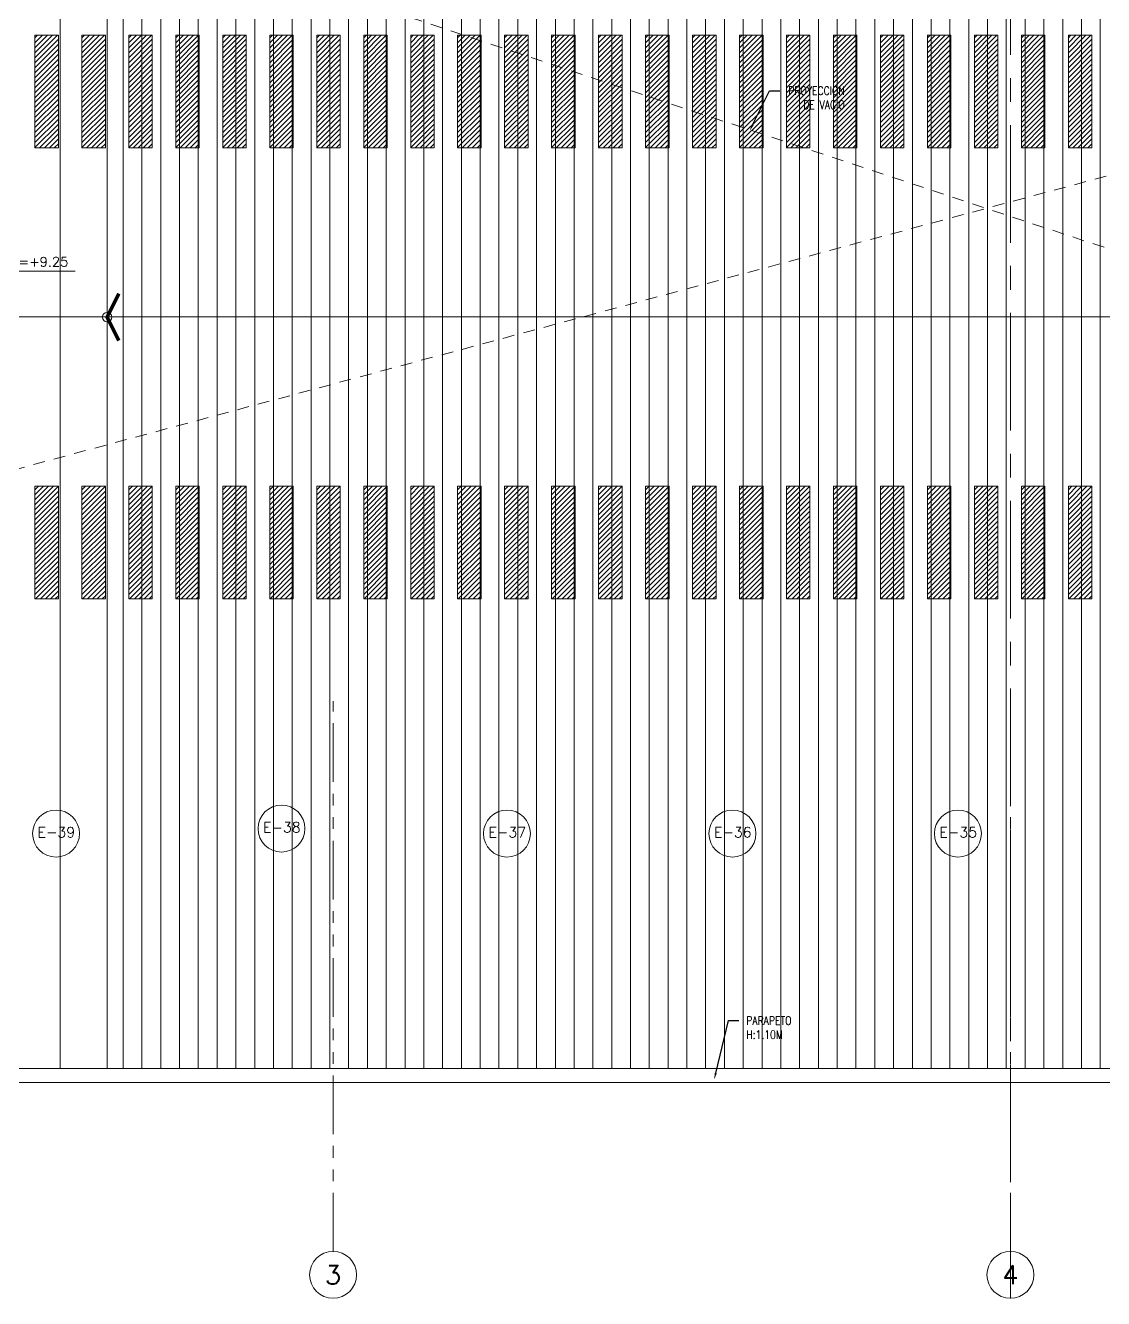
# Model space of a CAD drawing. Header units: millimetres. Extents: x 2085 to 2829, y 1347 to 1643.
# Drawn here: x 2124.54 to 2136.01, y 1360.64 to 1374.19 of the extents above; entities that cross this region are included whole.
import ezdxf
from ezdxf import colors
from ezdxf.entities.mleader import LeaderData, LeaderLine
from ezdxf.enums import TextEntityAlignment as Align
from ezdxf.math import Vec2, Vec3

# ---------------------------------------------------------------- set-up
doc = ezdxf.new("R2010")
doc.units = ezdxf.units.MM
for name, pattern in [('CENTER', [2, 1.25, -0.25, 0.25, -0.25]), ('HIDDEN2', [0.1875, 0.125, -0.0625]), ('PHANTOM', [2.5, 1.25, -0.25, 0.25, -0.25, 0.25, -0.25]), ('PHANTOM2', [1.25, 0.625, -0.125, 0.125, -0.125, 0.125, -0.125])]:
    doc.linetypes.add(name, pattern=pattern)
doc.layers.get('0').update_dxf_attribs({"color": 251, "lineweight": 9})
for name, color, linetype, lineweight in [('A-EJES', 251, 'PHANTOM', 9), ('A-HATCH', 251, 'Continuous', 9), ('A-LINEAS', 251, 'Continuous', 9), ('A-MURO BAJO', 251, 'Continuous', 9), ('A-NIVELES-NPT', 251, 'Continuous', 9), ('A-NUMERO ESTAC', 251, 'Continuous', 13), ('A-PROYECCIONES', 251, 'HIDDEN2', 9), ('A-TEXTO-INDICACIONES', 251, 'Continuous', 13), ('CIRCULACION PEATONAL', 251, 'Continuous', 13), ('DLP_MURO BAJO', 251, 'Continuous', 13)]:
    doc.layers.add(name, color=color, linetype=linetype, lineweight=lineweight)
doc.layers.add('A-ETAPAS', color=251, linetype='Continuous', lineweight=9, plot=False)
doc.styles.add('R80', font='romans.shx', dxfattribs={"width": 0.8, "oblique": 15, "height": 0.1})
doc.styles.add('ROMANS', font='romans.shx', dxfattribs={"width": 0.8})
doc.styles.add('TXT_COTAS', font='romans.shx', dxfattribs={"width": 0.8})

# ---------------------------------------------------------------- blocks, each defined once
blk = doc.blocks.new('*U229')
at = {"layer": 'CIRCULACION PEATONAL'}
h = blk.add_hatch(dxfattribs=at)
h.set_pattern_fill('ANSI31', color=256, scale=0.3)
h.set_pattern_definition([(45, (94.250368, 0), (-0.0265165, 0.0265165), [])])
h.paths.add_polyline_path([(94.547, 0.228), (94.297, 0.228), (94.297, -0.972), (94.547, -0.972)])
h = blk.add_hatch(dxfattribs=at)
h.set_pattern_fill('ANSI31', color=256, scale=0.3)
h.set_pattern_definition([(45, (94.750368, 0), (-0.0265165, 0.0265165), [])])
h.paths.add_polyline_path([(95.047, 0.228), (94.797, 0.228), (94.797, -0.972), (95.047, -0.972)])
h = blk.add_hatch(dxfattribs=at)
h.set_pattern_fill('ANSI31', color=256, scale=0.3)
h.set_pattern_definition([(45, (95.250368, 0), (-0.0265165, 0.0265165), [])])
h.paths.add_polyline_path([(95.547, 0.228), (95.297, 0.228), (95.297, -0.972), (95.547, -0.972)])
h = blk.add_hatch(dxfattribs=at)
h.set_pattern_fill('ANSI31', color=256, scale=0.3)
h.set_pattern_definition([(45, (95.750368, 0), (-0.0265165, 0.0265165), [])])
h.paths.add_polyline_path([(96.047, 0.228), (95.797, 0.228), (95.797, -0.972), (96.047, -0.972)])
h = blk.add_hatch(dxfattribs=at)
h.set_pattern_fill('ANSI31', color=256, scale=0.3)
h.set_pattern_definition([(45, (96.250368, 0), (-0.0265165, 0.0265165), [])])
h.paths.add_polyline_path([(96.547, 0.228), (96.297, 0.228), (96.297, -0.972), (96.547, -0.972)])
h = blk.add_hatch(dxfattribs=at)
h.set_pattern_fill('ANSI31', color=256, scale=0.3)
h.set_pattern_definition([(45, (96.750368, 0), (-0.0265165, 0.0265165), [])])
h.paths.add_polyline_path([(97.047, 0.228), (96.797, 0.228), (96.797, -0.972), (97.047, -0.972)])
h = blk.add_hatch(dxfattribs=at)
h.set_pattern_fill('ANSI31', color=256, scale=0.3)
h.set_pattern_definition([(45, (97.250368, 0), (-0.0265165, 0.0265165), [])])
h.paths.add_polyline_path([(97.547, 0.228), (97.297, 0.228), (97.297, -0.972), (97.547, -0.972)])
h = blk.add_hatch(dxfattribs=at)
h.set_pattern_fill('ANSI31', color=256, scale=0.3)
h.set_pattern_definition([(45, (97.750368, 0), (-0.0265165, 0.0265165), [])])
h.paths.add_polyline_path([(98.047, 0.228), (97.797, 0.228), (97.797, -0.972), (98.047, -0.972)])
h = blk.add_hatch(dxfattribs=at)
h.set_pattern_fill('ANSI31', color=256, scale=0.3)
h.set_pattern_definition([(45, (98.250368, 0), (-0.0265165, 0.0265165), [])])
h.paths.add_polyline_path([(98.547, 0.228), (98.297, 0.228), (98.297, -0.972), (98.547, -0.972)])
h = blk.add_hatch(dxfattribs=at)
h.set_pattern_fill('ANSI31', color=256, scale=0.3)
h.set_pattern_definition([(45, (98.750368, 0), (-0.0265165, 0.0265165), [])])
h.paths.add_polyline_path([(99.047, 0.228), (98.797, 0.228), (98.797, -0.972), (99.047, -0.972)])
h = blk.add_hatch(dxfattribs=at)
h.set_pattern_fill('ANSI31', color=256, scale=0.3)
h.set_pattern_definition([(45, (99.250368, 0), (-0.0265165, 0.0265165), [])])
h.paths.add_polyline_path([(99.547, 0.228), (99.297, 0.228), (99.297, -0.972), (99.547, -0.972)])
h = blk.add_hatch(dxfattribs=at)
h.set_pattern_fill('ANSI31', color=256, scale=0.3)
h.set_pattern_definition([(45, (99.750368, 0), (-0.0265165, 0.0265165), [])])
h.paths.add_polyline_path([(100.047, 0.228), (99.797, 0.228), (99.797, -0.972), (100.047, -0.972)])
h = blk.add_hatch(dxfattribs=at)
h.set_pattern_fill('ANSI31', color=256, scale=0.3)
h.set_pattern_definition([(45, (100.250368, 0), (-0.0265165, 0.0265165), [])])
h.paths.add_polyline_path([(100.547, 0.228), (100.297, 0.228), (100.297, -0.972), (100.547, -0.972)])
h = blk.add_hatch(dxfattribs=at)
h.set_pattern_fill('ANSI31', color=256, scale=0.3)
h.set_pattern_definition([(45, (100.750368, 0), (-0.0265165, 0.0265165), [])])
h.paths.add_polyline_path([(101.047, 0.228), (100.797, 0.228), (100.797, -0.972), (101.047, -0.972)])
h = blk.add_hatch(dxfattribs=at)
h.set_pattern_fill('ANSI31', color=256, scale=0.3)
h.set_pattern_definition([(45, (101.250368, 0), (-0.0265165, 0.0265165), [])])
h.paths.add_polyline_path([(101.547, 0.228), (101.297, 0.228), (101.297, -0.972), (101.547, -0.972)])
h = blk.add_hatch(dxfattribs=at)
h.set_pattern_fill('ANSI31', color=256, scale=0.3)
h.set_pattern_definition([(45, (101.750368, 0), (-0.0265165, 0.0265165), [])])
h.paths.add_polyline_path([(102.047, 0.228), (101.797, 0.228), (101.797, -0.972), (102.047, -0.972)])
h = blk.add_hatch(dxfattribs=at)
h.set_pattern_fill('ANSI31', color=256, scale=0.3)
h.set_pattern_definition([(45, (102.250368, 0), (-0.0265165, 0.0265165), [])])
h.paths.add_polyline_path([(102.547, 0.228), (102.297, 0.228), (102.297, -0.972), (102.547, -0.972)])
h = blk.add_hatch(dxfattribs=at)
h.set_pattern_fill('ANSI31', color=256, scale=0.3)
h.set_pattern_definition([(45, (102.750368, 0), (-0.0265165, 0.0265165), [])])
h.paths.add_polyline_path([(103.047, 0.228), (102.797, 0.228), (102.797, -0.972), (103.047, -0.972)])
h = blk.add_hatch(dxfattribs=at)
h.set_pattern_fill('ANSI31', color=256, scale=0.3)
h.set_pattern_definition([(45, (103.250368, 0), (-0.0265165, 0.0265165), [])])
h.paths.add_polyline_path([(103.547, 0.228), (103.297, 0.228), (103.297, -0.972), (103.547, -0.972)])
h = blk.add_hatch(dxfattribs=at)
h.set_pattern_fill('ANSI31', color=256, scale=0.3)
h.set_pattern_definition([(45, (103.750368, 0), (-0.0265165, 0.0265165), [])])
h.paths.add_polyline_path([(104.047, 0.228), (103.797, 0.228), (103.797, -0.972), (104.047, -0.972)])
h = blk.add_hatch(dxfattribs=at)
h.set_pattern_fill('ANSI31', color=256, scale=0.3)
h.set_pattern_definition([(45, (104.250368, 0), (-0.0265165, 0.0265165), [])])
h.paths.add_polyline_path([(104.547, 0.228), (104.297, 0.228), (104.297, -0.972), (104.547, -0.972)])
h = blk.add_hatch(dxfattribs=at)
h.set_pattern_fill('ANSI31', color=256, scale=0.3)
h.set_pattern_definition([(45, (104.750368, 0), (-0.0265165, 0.0265165), [])])
h.paths.add_polyline_path([(105.047, 0.228), (104.797, 0.228), (104.797, -0.972), (105.047, -0.972)])
h = blk.add_hatch(dxfattribs=at)
h.set_pattern_fill('ANSI31', color=256, scale=0.3)
h.set_pattern_definition([(45, (105.250368, 0), (-0.0265165, 0.0265165), [])])
h.paths.add_polyline_path([(105.547, 0.228), (105.297, 0.228), (105.297, -0.972), (105.547, -0.972)])
for points in [[(94.297, -0.972), (94.547, -0.972), (94.547, 0.228), (94.297, 0.228)], [(94.797, -0.972), (95.047, -0.972), (95.047, 0.228), (94.797, 0.228)], [(95.297, -0.972), (95.547, -0.972), (95.547, 0.228), (95.297, 0.228)], [(95.797, -0.972), (96.047, -0.972), (96.047, 0.228), (95.797, 0.228)], [(96.297, -0.972), (96.547, -0.972), (96.547, 0.228), (96.297, 0.228)], [(96.797, -0.972), (97.047, -0.972), (97.047, 0.228), (96.797, 0.228)], [(97.297, -0.972), (97.547, -0.972), (97.547, 0.228), (97.297, 0.228)], [(97.797, -0.972), (98.047, -0.972), (98.047, 0.228), (97.797, 0.228)], [(98.297, -0.972), (98.547, -0.972), (98.547, 0.228), (98.297, 0.228)], [(98.797, -0.972), (99.047, -0.972), (99.047, 0.228), (98.797, 0.228)], [(99.297, -0.972), (99.547, -0.972), (99.547, 0.228), (99.297, 0.228)], [(99.797, -0.972), (100.047, -0.972), (100.047, 0.228), (99.797, 0.228)], [(100.297, -0.972), (100.547, -0.972), (100.547, 0.228), (100.297, 0.228)], [(100.797, -0.972), (101.047, -0.972), (101.047, 0.228), (100.797, 0.228)], [(101.297, -0.972), (101.547, -0.972), (101.547, 0.228), (101.297, 0.228)], [(101.797, -0.972), (102.047, -0.972), (102.047, 0.228), (101.797, 0.228)], [(102.297, -0.972), (102.547, -0.972), (102.547, 0.228), (102.297, 0.228)], [(102.797, -0.972), (103.047, -0.972), (103.047, 0.228), (102.797, 0.228)], [(103.297, -0.972), (103.547, -0.972), (103.547, 0.228), (103.297, 0.228)], [(103.797, -0.972), (104.047, -0.972), (104.047, 0.228), (103.797, 0.228)], [(104.297, -0.972), (104.547, -0.972), (104.547, 0.228), (104.297, 0.228)], [(104.797, -0.972), (105.047, -0.972), (105.047, 0.228), (104.797, 0.228)], [(105.297, -0.972), (105.547, -0.972), (105.547, 0.228), (105.297, 0.228)]]:
    blk.add_lwpolyline(points, close=True, dxfattribs=at)
blk = doc.blocks.new('EJES 1P')
at = {"layer": 'A-EJES', "linetype": 'PHANTOM2'}
for points in [[(12.434, -18.151), (12.434, -12.292)], [(19.644, -18.151), (19.644, -12.292)]]:
    blk.add_lwpolyline(points, dxfattribs=at)
at = {"layer": 'A-EJES', "linetype": 'Continuous'}
for centre in [(12.434, -18.398), (19.644, -18.398)]:
    blk.add_circle(centre, 0.25, dxfattribs=at)
at = {"layer": 'A-EJES', "linetype": 'Continuous', "style": 'ROMANS'}
for s, p in [('3', (12.434, -18.398)), ('4', (19.644, -18.398))]:
    blk.add_text(s, height=0.2, dxfattribs=at).set_placement(p, align=Align.MIDDLE_CENTER)
blk = doc.blocks.new('*U228')
at = {"layer": 'CIRCULACION PEATONAL'}
h = blk.add_hatch(dxfattribs=at)
h.set_pattern_fill('ANSI31', color=256, scale=0.3)
h.set_pattern_definition([(45, (75.250368, 0), (-0.0265165, 0.0265165), [])])
h.paths.add_polyline_path([(75.547, 0.228), (75.297, 0.228), (75.297, -0.972), (75.547, -0.972)])
h = blk.add_hatch(dxfattribs=at)
h.set_pattern_fill('ANSI31', color=256, scale=0.3)
h.set_pattern_definition([(45, (75.750368, 0), (-0.0265165, 0.0265165), [])])
h.paths.add_polyline_path([(76.047, 0.228), (75.797, 0.228), (75.797, -0.972), (76.047, -0.972)])
h = blk.add_hatch(dxfattribs=at)
h.set_pattern_fill('ANSI31', color=256, scale=0.3)
h.set_pattern_definition([(45, (76.250368, 0), (-0.0265165, 0.0265165), [])])
h.paths.add_polyline_path([(76.547, 0.228), (76.297, 0.228), (76.297, -0.972), (76.547, -0.972)])
h = blk.add_hatch(dxfattribs=at)
h.set_pattern_fill('ANSI31', color=256, scale=0.3)
h.set_pattern_definition([(45, (76.750368, 0), (-0.0265165, 0.0265165), [])])
h.paths.add_polyline_path([(77.047, 0.228), (76.797, 0.228), (76.797, -0.972), (77.047, -0.972)])
h = blk.add_hatch(dxfattribs=at)
h.set_pattern_fill('ANSI31', color=256, scale=0.3)
h.set_pattern_definition([(45, (77.250368, 0), (-0.0265165, 0.0265165), [])])
h.paths.add_polyline_path([(77.547, 0.228), (77.297, 0.228), (77.297, -0.972), (77.547, -0.972)])
h = blk.add_hatch(dxfattribs=at)
h.set_pattern_fill('ANSI31', color=256, scale=0.3)
h.set_pattern_definition([(45, (77.750368, 0), (-0.0265165, 0.0265165), [])])
h.paths.add_polyline_path([(78.047, 0.228), (77.797, 0.228), (77.797, -0.972), (78.047, -0.972)])
h = blk.add_hatch(dxfattribs=at)
h.set_pattern_fill('ANSI31', color=256, scale=0.3)
h.set_pattern_definition([(45, (78.250368, 0), (-0.0265165, 0.0265165), [])])
h.paths.add_polyline_path([(78.547, 0.228), (78.297, 0.228), (78.297, -0.972), (78.547, -0.972)])
h = blk.add_hatch(dxfattribs=at)
h.set_pattern_fill('ANSI31', color=256, scale=0.3)
h.set_pattern_definition([(45, (78.750368, 0), (-0.0265165, 0.0265165), [])])
h.paths.add_polyline_path([(79.047, 0.228), (78.797, 0.228), (78.797, -0.972), (79.047, -0.972)])
h = blk.add_hatch(dxfattribs=at)
h.set_pattern_fill('ANSI31', color=256, scale=0.3)
h.set_pattern_definition([(45, (79.250368, 0), (-0.0265165, 0.0265165), [])])
h.paths.add_polyline_path([(79.547, 0.228), (79.297, 0.228), (79.297, -0.972), (79.547, -0.972)])
h = blk.add_hatch(dxfattribs=at)
h.set_pattern_fill('ANSI31', color=256, scale=0.3)
h.set_pattern_definition([(45, (79.750368, 0), (-0.0265165, 0.0265165), [])])
h.paths.add_polyline_path([(80.047, 0.228), (79.797, 0.228), (79.797, -0.972), (80.047, -0.972)])
h = blk.add_hatch(dxfattribs=at)
h.set_pattern_fill('ANSI31', color=256, scale=0.3)
h.set_pattern_definition([(45, (80.250368, 0), (-0.0265165, 0.0265165), [])])
h.paths.add_polyline_path([(80.547, 0.228), (80.297, 0.228), (80.297, -0.972), (80.547, -0.972)])
h = blk.add_hatch(dxfattribs=at)
h.set_pattern_fill('ANSI31', color=256, scale=0.3)
h.set_pattern_definition([(45, (80.750368, 0), (-0.0265165, 0.0265165), [])])
h.paths.add_polyline_path([(81.047, 0.228), (80.797, 0.228), (80.797, -0.972), (81.047, -0.972)])
h = blk.add_hatch(dxfattribs=at)
h.set_pattern_fill('ANSI31', color=256, scale=0.3)
h.set_pattern_definition([(45, (81.250368, 0), (-0.0265165, 0.0265165), [])])
h.paths.add_polyline_path([(81.547, 0.228), (81.297, 0.228), (81.297, -0.972), (81.547, -0.972)])
h = blk.add_hatch(dxfattribs=at)
h.set_pattern_fill('ANSI31', color=256, scale=0.3)
h.set_pattern_definition([(45, (81.750368, 0), (-0.0265165, 0.0265165), [])])
h.paths.add_polyline_path([(82.047, 0.228), (81.797, 0.228), (81.797, -0.972), (82.047, -0.972)])
h = blk.add_hatch(dxfattribs=at)
h.set_pattern_fill('ANSI31', color=256, scale=0.3)
h.set_pattern_definition([(45, (82.250368, 0), (-0.0265165, 0.0265165), [])])
h.paths.add_polyline_path([(82.547, 0.228), (82.297, 0.228), (82.297, -0.972), (82.547, -0.972)])
h = blk.add_hatch(dxfattribs=at)
h.set_pattern_fill('ANSI31', color=256, scale=0.3)
h.set_pattern_definition([(45, (82.750368, 0), (-0.0265165, 0.0265165), [])])
h.paths.add_polyline_path([(83.047, 0.228), (82.797, 0.228), (82.797, -0.972), (83.047, -0.972)])
h = blk.add_hatch(dxfattribs=at)
h.set_pattern_fill('ANSI31', color=256, scale=0.3)
h.set_pattern_definition([(45, (83.250368, 0), (-0.0265165, 0.0265165), [])])
h.paths.add_polyline_path([(83.547, 0.228), (83.297, 0.228), (83.297, -0.972), (83.547, -0.972)])
h = blk.add_hatch(dxfattribs=at)
h.set_pattern_fill('ANSI31', color=256, scale=0.3)
h.set_pattern_definition([(45, (83.750368, 0), (-0.0265165, 0.0265165), [])])
h.paths.add_polyline_path([(84.047, 0.228), (83.797, 0.228), (83.797, -0.972), (84.047, -0.972)])
h = blk.add_hatch(dxfattribs=at)
h.set_pattern_fill('ANSI31', color=256, scale=0.3)
h.set_pattern_definition([(45, (84.250368, 0), (-0.0265165, 0.0265165), [])])
h.paths.add_polyline_path([(84.547, 0.228), (84.297, 0.228), (84.297, -0.972), (84.547, -0.972)])
h = blk.add_hatch(dxfattribs=at)
h.set_pattern_fill('ANSI31', color=256, scale=0.3)
h.set_pattern_definition([(45, (84.750368, 0), (-0.0265165, 0.0265165), [])])
h.paths.add_polyline_path([(85.047, 0.228), (84.797, 0.228), (84.797, -0.972), (85.047, -0.972)])
h = blk.add_hatch(dxfattribs=at)
h.set_pattern_fill('ANSI31', color=256, scale=0.3)
h.set_pattern_definition([(45, (85.250368, 0), (-0.0265165, 0.0265165), [])])
h.paths.add_polyline_path([(85.547, 0.228), (85.297, 0.228), (85.297, -0.972), (85.547, -0.972)])
h = blk.add_hatch(dxfattribs=at)
h.set_pattern_fill('ANSI31', color=256, scale=0.3)
h.set_pattern_definition([(45, (85.750368, 0), (-0.0265165, 0.0265165), [])])
h.paths.add_polyline_path([(86.047, 0.228), (85.797, 0.228), (85.797, -0.972), (86.047, -0.972)])
h = blk.add_hatch(dxfattribs=at)
h.set_pattern_fill('ANSI31', color=256, scale=0.3)
h.set_pattern_definition([(45, (86.250368, 0), (-0.0265165, 0.0265165), [])])
h.paths.add_polyline_path([(86.547, 0.228), (86.297, 0.228), (86.297, -0.972), (86.547, -0.972)])
for points in [[(75.297, -0.972), (75.547, -0.972), (75.547, 0.228), (75.297, 0.228)], [(75.797, -0.972), (76.047, -0.972), (76.047, 0.228), (75.797, 0.228)], [(76.297, -0.972), (76.547, -0.972), (76.547, 0.228), (76.297, 0.228)], [(76.797, -0.972), (77.047, -0.972), (77.047, 0.228), (76.797, 0.228)], [(77.297, -0.972), (77.547, -0.972), (77.547, 0.228), (77.297, 0.228)], [(77.797, -0.972), (78.047, -0.972), (78.047, 0.228), (77.797, 0.228)], [(78.297, -0.972), (78.547, -0.972), (78.547, 0.228), (78.297, 0.228)], [(78.797, -0.972), (79.047, -0.972), (79.047, 0.228), (78.797, 0.228)], [(79.297, -0.972), (79.547, -0.972), (79.547, 0.228), (79.297, 0.228)], [(79.797, -0.972), (80.047, -0.972), (80.047, 0.228), (79.797, 0.228)], [(80.297, -0.972), (80.547, -0.972), (80.547, 0.228), (80.297, 0.228)], [(80.797, -0.972), (81.047, -0.972), (81.047, 0.228), (80.797, 0.228)], [(81.297, -0.972), (81.547, -0.972), (81.547, 0.228), (81.297, 0.228)], [(81.797, -0.972), (82.047, -0.972), (82.047, 0.228), (81.797, 0.228)], [(82.297, -0.972), (82.547, -0.972), (82.547, 0.228), (82.297, 0.228)], [(82.797, -0.972), (83.047, -0.972), (83.047, 0.228), (82.797, 0.228)], [(83.297, -0.972), (83.547, -0.972), (83.547, 0.228), (83.297, 0.228)], [(83.797, -0.972), (84.047, -0.972), (84.047, 0.228), (83.797, 0.228)], [(84.297, -0.972), (84.547, -0.972), (84.547, 0.228), (84.297, 0.228)], [(84.797, -0.972), (85.047, -0.972), (85.047, 0.228), (84.797, 0.228)], [(85.297, -0.972), (85.547, -0.972), (85.547, 0.228), (85.297, 0.228)], [(85.797, -0.972), (86.047, -0.972), (86.047, 0.228), (85.797, 0.228)], [(86.297, -0.972), (86.547, -0.972), (86.547, 0.228), (86.297, 0.228)]]:
    blk.add_lwpolyline(points, close=True, dxfattribs=at)
blk = doc.blocks.new('SIM NIVEL PLANTA')
at = {"linetype": 'Continuous'}
h = blk.add_hatch(dxfattribs=at)
h.set_pattern_fill('_USER', color=256, scale=0.099996, angle=45, style=0, pattern_type=0)
h.set_pattern_definition([(45, (35396.10581, 26516.4892), (-0.0707080889, 0.0707080889), [])])
h.paths.add_polyline_path([(-17.03, 0), (-15.53, 0, 0.409209), (-17.03, 1.47)])
h.paths.add_polyline_path([(-18.53, 0, 0.419236), (-17.03, -1.53), (-17.03, 0)])
for p, q in [((-17.03, -3.97), (-17.03, 3.72)), ((4.81, 0), (-20, 0))]:
    blk.add_line(p, q)
blk.add_circle((-17.03, -0.03), 1.5, dxfattribs=at)
at = {"style": 'R80'}
blk.add_attdef('N.P.T.+0.00', text='', height=2.03, dxfattribs=at).set_placement((-5.83, 2.01), align=Align.MIDDLE_CENTER)
blk = doc.blocks.new('EJE')
at = {"linetype": 'Continuous'}
blk.add_circle((0, 0), 0.5, dxfattribs=at)
at = {"layer": 'A-TEXTO-INDICACIONES', "style": 'ROMANS'}
blk.add_attdef('EJE', text='', height=0.22, rotation=0, dxfattribs=at).set_placement((0.007, 0.028), align=Align.MIDDLE_CENTER)

msp = doc.modelspace()

# ---------------------------------------------------------------- hatches: boundary and pattern name
at = {"layer": 'A-HATCH'}
h = msp.add_hatch(dxfattribs=at)
h.set_pattern_fill('_USER', color=256, scale=0.5, angle=90, pattern_type=0)
h.set_pattern_definition([(90, (2125.4095, 1371.0947), (-0.5, 3e-17), [])])
edge = h.paths.add_edge_path()
edge.add_line((2113.299, 1374.09), (2113.299, 1372.34))
edge.add_arc((2107.299, 1372.34), 6, 301.2206, 359.9991, ccw=False)
edge.add_line((2110.409, 1367.209), (2110.409, 1363.09))
edge.add_line((2110.409, 1363.09), (2116.365, 1363.09))
edge.add_line((2116.365, 1363.09), (2116.365, 1367.59))
edge.add_line((2116.365, 1367.59), (2116.465, 1367.59))
edge.add_line((2116.465, 1367.59), (2116.465, 1363.09))
edge.add_line((2116.465, 1363.09), (2125.409, 1363.09))
edge.add_line((2125.409, 1363.09), (2125.409, 1379.09))
edge.add_line((2125.409, 1379.09), (2114.266, 1379.09))
edge.add_line((2114.266, 1379.09), (2114.266, 1374.09))
edge.add_line((2114.266, 1374.09), (2113.299, 1374.09))
h = msp.add_hatch(dxfattribs=at)
h.set_pattern_fill('_USER', color=256, scale=0.2, angle=90, pattern_type=0)
h.set_pattern_definition([(90, (2156.7795, 1371.09012), (-0.2, 1e-17), [])])
h.paths.add_polyline_path([(2125.409, 1379.09), (2125.409, 1363.09), (2156.529, 1363.09), (2156.529, 1379.09)])
h.paths.add_polyline_path([(2142.559, 1379.09), (2142.859, 1379.09), (2142.859, 1363.09), (2142.559, 1363.09)], flags=16)

# ---------------------------------------------------------------- linework, layer by layer
for p, q in [((2113.168, 1371.09), (2125.407, 1371.09)), ((2125.407, 1371.09), (2156.529, 1371.09))]:
    msp.add_line(p, q)
at = {"const_width": 0.0375}
msp.add_lwpolyline([(2125.534, 1370.838), (2125.408, 1371.088), (2125.534, 1371.338)], dxfattribs=at)
msp.add_circle((2125.408, 1371.088), 0.05)
at = {"layer": 'A-ETAPAS', "linetype": 'CENTER'}
msp.add_line((2135.024, 1385.133), (2135.024, 1360.642), dxfattribs=at)
at = {"layer": 'A-ETAPAS', "color": 4, "linetype": 'CENTER'}
msp.add_line((2135.026, 1385.13), (2135.026, 1360.64), dxfattribs=at)
at = {"layer": 'A-LINEAS'}
msp.add_lwpolyline([(2113.299, 1374.09), (2113.299, 1372.34, -0.262245), (2110.409, 1367.209), (2110.409, 1363.09), (2116.365, 1363.09), (2116.365, 1367.59), (2116.465, 1367.59), (2116.465, 1363.09), (2125.409, 1363.09), (2125.409, 1379.09), (2114.266, 1379.09), (2114.266, 1374.09)], format="xyb", close=True, dxfattribs=at)
msp.add_lwpolyline([(2125.409, 1379.09), (2125.409, 1363.09), (2156.529, 1363.09), (2156.529, 1379.09)], close=True, dxfattribs=at)
at = {"layer": 'A-MURO BAJO'}
msp.add_line((2100.503, 1362.94), (2232.269, 1362.94), dxfattribs=at)
msp.add_lwpolyline([(2116.705, 1363.09), (2232.019, 1363.09), (2232.019, 1368.09)], dxfattribs=at)
at = {"layer": 'A-PROYECCIONES'}
for p, q in [((2100.724, 1363.09), (2160.214, 1379.09)), ((2114.116, 1379.09), (2162.419, 1363.083))]:
    msp.add_line(p, q, dxfattribs=at)

# ---------------------------------------------------------------- block references
msp.add_blockref('EJES 1P', (2115.38, 1379.29))
at = {"rotation": 180.0005141974605}
for name, p in [('*U228', (2211.187, 1373.118)), ('*U229', (2230.187, 1368.317))]:
    msp.add_blockref(name, p, dxfattribs=at)
at = {"layer": 'A-NIVELES-NPT', "xscale": 0.05, "yscale": 0.05, "zscale": 0.05}
msp.add_blockref('SIM NIVEL PLANTA', (2124.828, 1371.577), dxfattribs=at).add_auto_attribs({'N.P.T.+0.00': 'N.P.T.=+9.25'})
at = {"layer": 'A-NUMERO ESTAC', "xscale": 0.5, "yscale": 0.5, "zscale": 0.5}
for p, values in [((2124.865, 1365.59, 0), {'EJE': 'E-39'}), ((2127.265, 1365.643, 0), {'EJE': 'E-38'}), ((2129.665, 1365.59, 0), {'EJE': 'E-37'}), ((2132.065, 1365.59, 0), {'EJE': 'E-36'}), ((2134.465, 1365.59, 0), {'EJE': 'E-35'})]:
    msp.add_blockref('EJE', p, dxfattribs=at).add_auto_attribs(values)
at = {"layer": 'DLP_MURO BAJO'}
msp.add_blockref('EJES 1P', (2115.38, 1379.29), dxfattribs=at)

# ---------------------------------------------------------------- leaders
at = {"layer": 'A-TEXTO-INDICACIONES'}
ml = msp.add_multileader_mtext('Standard', dxfattribs=at)
ml.set_content('PROYECCION DE VACIO', color=256, style='TXT_COTAS')
ml.set_leader_properties(color=7)
ml.build(insert=Vec2(0, 0))
ml.multileader.update_dxf_attribs({"dogleg_length": 0.11, "arrow_head_size": 0.07})
ctx = ml.context
ctx.base_point, ctx.char_height, ctx.arrow_head_size, ctx.landing_gap_size, ctx.plane_origin = Vec3(2132.569, 1373.499), 0.09, 0.07, 0.05, Vec3(2132.306, 1373.059)
ctx.text_align_type = 2
notes = []
notes.append((ctx, [(0, (1, 1, 0), (2132.459, 1373.499), (1, 0), 0.11, [(0, [(2132.249, 1373.072)], 0, [])])]))
ctx.mtext.insert, ctx.mtext.width, ctx.mtext.defined_height, ctx.mtext.alignment, ctx.mtext.flow_direction = Vec3(2133.26, 1373.544), 0.81302, 0.437, 3, 5
ml = msp.add_multileader_mtext('Standard', dxfattribs=at)
ml.set_content('\\pxsm1,ql,t16;PARAPETO\\PH:1.10M', color=256, style='TXT_COTAS')
ml.set_leader_properties(color=7)
ml.build(insert=Vec2(0, 0))
ml.multileader.update_dxf_attribs({"dogleg_length": 0.11, "arrow_head_size": 0.07})
ctx = ml.context
ctx.base_point, ctx.char_height, ctx.arrow_head_size, ctx.landing_gap_size, ctx.plane_origin = Vec3(2132.133, 1363.599), 0.09, 0.07, 0.05, Vec3(2131.869, 1363.158)
ctx.text_align_type = 2
notes.append((ctx, [(0, (1, 1, 0), (2132.022, 1363.599), (1, 0), 0.11, [(0, [(2131.871, 1362.972)], 0, [])])]))
ctx.mtext.insert, ctx.mtext.width, ctx.mtext.defined_height, ctx.mtext.alignment, ctx.mtext.flow_direction = Vec3(2132.693, 1363.644), 0.48088, 0.437, 3, 5
for ctx, leaders in notes:
    for number, flags, end, landing, length, lines in leaders:
        leader = LeaderData()
        leader.index, (leader.has_last_leader_line, leader.has_dogleg_vector, leader.attachment_direction) = number, flags
        leader.last_leader_point, leader.dogleg_vector, leader.dogleg_length = Vec3(end), Vec3(landing), length
        for number, points, colour, breaks in lines:
            line = LeaderLine()
            line.index, line.vertices, line.color, line.breaks = number, Vec3.list(points), colors.encode_raw_color(colour), breaks
            leader.lines.append(line)
        ctx.leaders.append(leader)

doc.saveas('drawing.dxf')
